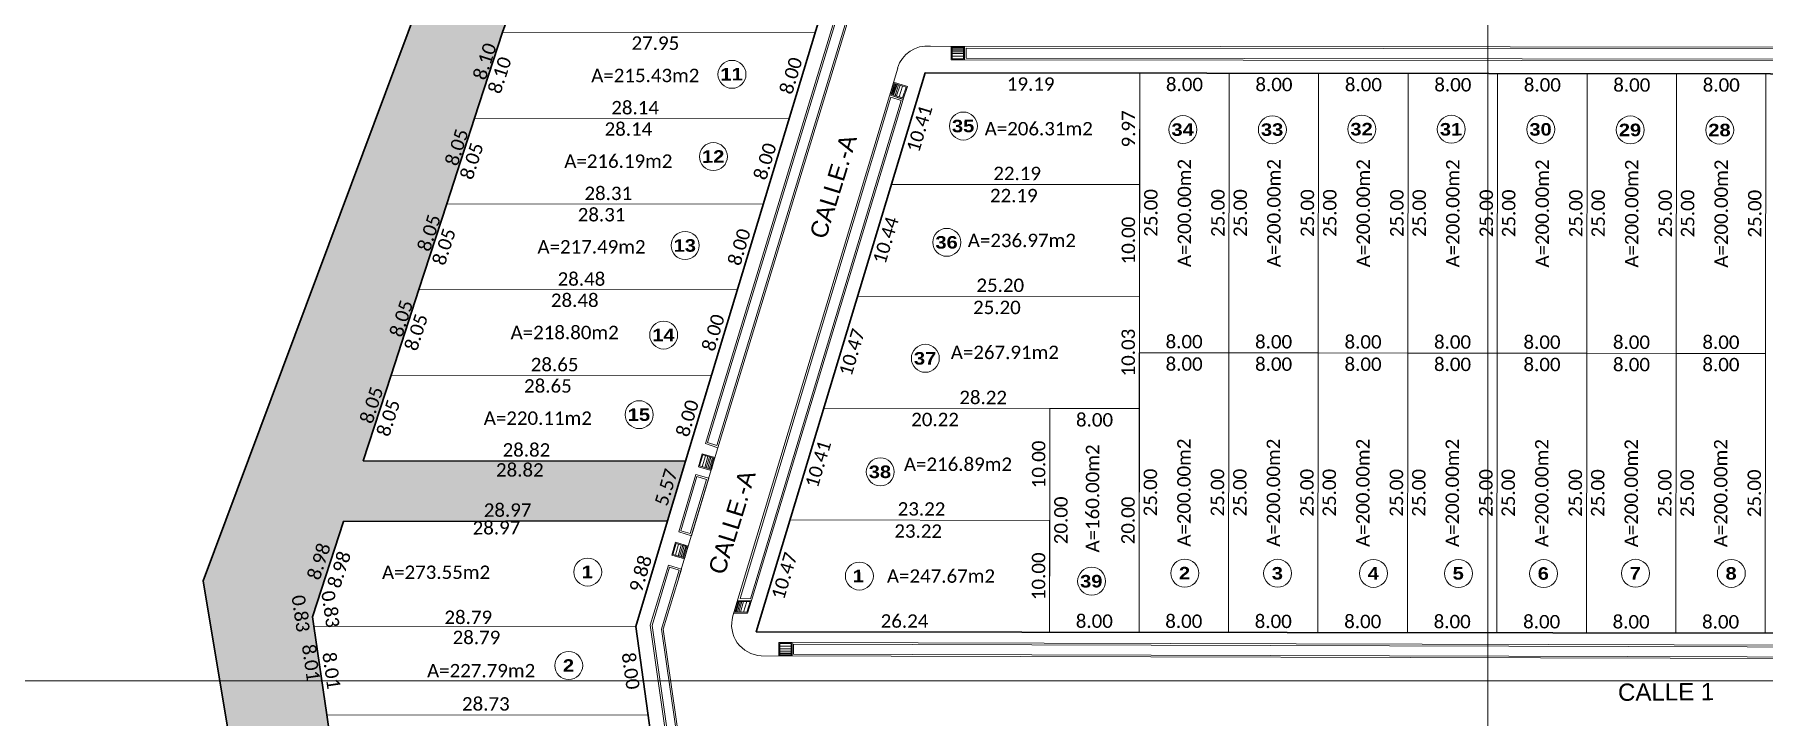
# Model space of a CAD drawing. Header units: inches. Extents: x 0 to 280406, y 0 to 9336832.
# Drawn here: x 279470.1 to 279624.6, y 9335996.8 to 9336057.8 of the extents above; entities that cross this region are included whole.
import ezdxf
from ezdxf.enums import TextEntityAlignment as Align

# ---------------------------------------------------------------- set-up
doc = ezdxf.new("R2010")
doc.units = ezdxf.units.IN
doc.header["$MEASUREMENT"] = 0
doc.linetypes.add('ACAD_ISO04W100', pattern=[30, 24, -3, 0, -3])
for name, color, linetype in [('CENTRO', 6, 'Continuous'), ('COORD', 7, 'Continuous'), ('Cotas', 7, 'Continuous'), ('GRILLA', 7, 'Continuous')]:
    doc.layers.add(name, color=color, linetype=linetype)
for name, color, linetype, lineweight in [('circulos', 7, 'Continuous', 15), ('corte vias', 21, 'ACAD_ISO04W100', 0), ('LOTES', 1, 'Continuous', 30), ('manzanas', 5, 'Continuous', 30), ('MANZANAS-ORIGINALES', 147, 'Continuous', 9), ('MATRIZ', 5, 'Continuous', 30), ('nombre de calles', 30, 'Continuous', 30), ('numero lote', 7, 'Continuous', 20)]:
    doc.layers.add(name, color=color, linetype=linetype, lineweight=lineweight)
doc.styles.add('Legend', font='calibri.ttf')
doc.styles.add('SAMUEL', font='')
doc.styles.get("Standard").update_dxf_attribs({"font": 'arial.ttf'})
doc.styles.get('SAMUEL').set_extended_font_data('Arial Black')
doc.dimstyles.get("Standard").update_dxf_attribs({"dimtxt": 0.18, "dimasz": 0.18, "dimexe": 0.18, "dimexo": 0.0625, "dimgap": 0.09, "dimtad": 0, "dimtih": 1, "dimtoh": 1, "dimdec": 4, "dimzin": 0, "dimdsep": 46, "dimtxsty": 'Standard', "dimcen": 0.09, "dimadec": 0, "dimazin": 0, "dimtfac": 1, "dimtdec": 4, "dimtofl": 0, "dimtmove": 0, "dimatfit": 3, "dimfxl": 1, "dimtolj": 1, "dimtzin": 0, "dimarcsym": 0})

# ---------------------------------------------------------------- blocks, each defined once
blk = doc.blocks.new('acer')
at = {"layer": 'corte vias', "lineweight": 20}
for p, q in [((293724.08, 9335948.37), (293724.08, 9335949.57)), ((293725.28, 9335949.57), (293725.28, 9335948.37)), ((293725.28, 9335948.37), (293724.08, 9335948.37)), ((293720.18, 9335945.97), (293718.94, 9335946.37)), ((293718.59, 9335945.22), (293719.81, 9335944.82)), ((293719.81, 9335944.83), (293720.18, 9335945.97))]:
    blk.add_line(p, q, dxfattribs=at)
for points in [[(293705.07, 9335900.02), (293706.3, 9335900), (293705.95, 9335898.85), (293704.71, 9335898.87)], [(293705.02, 9335899.92), (293706.17, 9335899.9), (293705.88, 9335898.95), (293704.74, 9335898.97)], [(293709.94, 9335895.06), (293709.94, 9335896.26), (293708.74, 9335896.26), (293708.74, 9335895.06)]]:
    blk.add_lwpolyline(points, dxfattribs=at)
at = {"layer": 'MANZANAS-ORIGINALES'}
for p, q in [((293871.22, 9335949.58), (293722.23, 9335949.57)), ((293724.17, 9335948.46), (293724.17, 9335949.57)), ((293724.17, 9335949.56), (293725.18, 9335949.56)), ((293724.17, 9335949.46), (293725.18, 9335949.46)), ((293724.17, 9335949.36), (293725.18, 9335949.36)), ((293724.17, 9335949.22), (293725.18, 9335949.22)), ((293725.18, 9335949.57), (293725.18, 9335948.46)), ((293870, 9335949.43), (293725.43, 9335949.42)), ((293725.43, 9335949.42), (293725.43, 9335948.51)), ((293724.17, 9335949.08), (293725.18, 9335949.08)), ((293724.17, 9335948.94), (293725.18, 9335948.94)), ((293724.17, 9335948.7), (293725.18, 9335948.7)), ((293725.18, 9335948.46), (293724.17, 9335948.46)), ((293870.11, 9335948.38), (293725.28, 9335948.37)), ((293870, 9335948.52), (293725.43, 9335948.51)), ((293719.31, 9335947.62), (293704.63, 9335898.62)), ((293718.64, 9335945.31), (293718.95, 9335946.26)), ((293718.72, 9335945.29), (293719.03, 9335946.24)), ((293718.79, 9335945.26), (293719.11, 9335946.21)), ((293718.87, 9335945.24), (293719.18, 9335946.19)), ((293720.06, 9335945.9), (293718.91, 9335946.28)), ((293718.95, 9335945.21), (293719.26, 9335946.16)), ((293719.08, 9335945.17), (293719.39, 9335946.12)), ((293718.69, 9335945.01), (293705.27, 9335900.17)), ((293719.62, 9335944.71), (293706.2, 9335900.15)), ((293719.81, 9335944.82), (293706.3, 9335900)), ((293719.81, 9335944.83), (293718.59, 9335945.22)), ((293718.62, 9335945.32), (293719.74, 9335944.95)), ((293719.62, 9335944.71), (293718.69, 9335945.01)), ((293719.21, 9335945.13), (293719.52, 9335946.08)), ((293719.44, 9335945.05), (293719.75, 9335946)), ((293719.74, 9335944.95), (293720.06, 9335945.9)), ((293705.1, 9335899.92), (293704.82, 9335898.97)), ((293705.2, 9335899.92), (293704.91, 9335898.97)), ((293705.32, 9335899.92), (293705.03, 9335898.97)), ((293706.3, 9335900), (293705.05, 9335900.02)), ((293705.44, 9335899.91), (293705.15, 9335898.96)), ((293706.2, 9335900.15), (293705.27, 9335900.17)), ((293705.59, 9335899.91), (293705.31, 9335898.96)), ((293705.88, 9335899.9), (293705.59, 9335898.95)), ((293709.84, 9335895.92), (293708.84, 9335895.92)), ((293709.84, 9335895.67), (293708.84, 9335895.67)), ((293709.84, 9335895.48), (293708.84, 9335895.48)), ((293709.84, 9335895.3), (293708.84, 9335895.3)), ((293709.84, 9335895.19), (293708.84, 9335895.19)), ((293709.94, 9335896.26), (293709.94, 9335895.06)), ((293870.11, 9335896.01), (293709.94, 9335896.26)), ((293871.22, 9335894.8), (293707.17, 9335895.06)), ((293709.84, 9335895.09), (293708.84, 9335895.09))]:
    blk.add_line(p, q, dxfattribs=at)
for points in [[(293709.84, 9335895.06), (293709.84, 9335896.16), (293708.84, 9335896.16), (293708.84, 9335895.06)], [(293710.06, 9335895.2), (293710.06, 9335896.1), (293869.95, 9335895.85), (293869.95, 9335894.95), (293710.06, 9335895.2)]]:
    blk.add_lwpolyline(points, dxfattribs=at)
for centre, radius, start, end in [((293721.93, 9335946.85), 2.74, 83.708, 163.5546), ((293707.28, 9335897.82), 2.76, 163.1862, 267.6746)]:
    blk.add_arc(centre, radius, start, end, dxfattribs=at)
blk = doc.blocks.new('sdfg')
at = {"layer": 'corte vias', "lineweight": 20}
for p, q in [((300067.64, 9335428.87), (300067.97, 9335430.03)), ((300067.97, 9335430.03), (300069.12, 9335429.69)), ((300068.79, 9335428.54), (300067.64, 9335428.87)), ((300065.26, 9335420.95), (300065.59, 9335422.11)), ((300065.59, 9335422.11), (300066.75, 9335421.77)), ((300066.41, 9335420.62), (300065.26, 9335420.95))]:
    blk.add_line(p, q, dxfattribs=at)
at = {"layer": 'MANZANAS-ORIGINALES'}
for p, q in [((300065.91, 9335418.98), (300069.38, 9335430.57)), ((300067.75, 9335428.94), (300068.03, 9335429.92)), ((300068.26, 9335429.85), (300067.98, 9335428.87)), ((300068.03, 9335429.92), (300069.1, 9335429.61)), ((300068.49, 9335429.78), (300068.21, 9335428.8)), ((300067.75, 9335428.94), (300068.81, 9335428.63)), ((300068.63, 9335429.74), (300068.34, 9335428.76)), ((300068.76, 9335429.71), (300068.48, 9335428.73)), ((300068.89, 9335429.67), (300068.61, 9335428.69)), ((300068.99, 9335429.64), (300068.71, 9335428.66)), ((300069.09, 9335429.61), (300068.8, 9335428.63)), ((300065.37, 9335421.02), (300065.65, 9335422)), ((300065.37, 9335421.02), (300066.44, 9335420.71)), ((300065.88, 9335421.93), (300065.6, 9335420.95)), ((300065.65, 9335422), (300066.72, 9335421.69)), ((300066.11, 9335421.86), (300065.83, 9335420.88)), ((300066.25, 9335421.82), (300065.96, 9335420.84)), ((300066.38, 9335421.78), (300066.1, 9335420.8)), ((300066.52, 9335421.75), (300066.23, 9335420.77)), ((300066.61, 9335421.72), (300066.33, 9335420.74)), ((300066.71, 9335421.69), (300066.43, 9335420.71))]:
    blk.add_line(p, q, dxfattribs=at)
for points in [[(300102.88, 9335541.04), (300101.72, 9335541.38), (300068.27, 9335430.94), (300069.39, 9335430.57), (300102.88, 9335541.04)], [(300064.98, 9335420.06), (300064.98, 9335420.06), (300063.35, 9335414.69), (300074.83, 9335335.13)], [(300065.08, 9335419.87), (300063.51, 9335414.68), (300074.98, 9335335.15)], [(300065.08, 9335419.87), (300065.94, 9335419.61), (300064.35, 9335414.35), (300075.86, 9335335.32)], [(300064.98, 9335420.06), (300066.13, 9335419.71), (300064.5, 9335414.34), (300076.01, 9335335.34)]]:
    blk.add_lwpolyline(points, dxfattribs=at)
blk.add_lwpolyline([(300102.7, 9335540.94), (300101.84, 9335541.2), (300068.45, 9335431.04), (300069.29, 9335430.76)], close=True, dxfattribs=at)
at = {"layer": 'MANZANAS-ORIGINALES', "flags": 128}
blk.add_lwpolyline([(300068.57, 9335427.84), (300067.41, 9335428.17), (300065.9, 9335423.04), (300067.02, 9335422.7), (300068.57, 9335427.84)], dxfattribs=at)
blk.add_lwpolyline([(300068.38, 9335427.74), (300067.51, 9335427.98), (300066.09, 9335423.14), (300066.92, 9335422.89)], close=True, dxfattribs=at)
blk = doc.blocks.new('*D14')
at = {"layer": 'COORD', "color": 0, "lineweight": -2, "transparency": 16777216}
blk.add_line((279600, 9336616.04), (279600, 9336600.44), dxfattribs=at)
at = {"layer": 'Defpoints', "color": 0, "transparency": 16777216}
for p in [(279600, 9336616.1), (279600, 9336615.1), (0, 0)]:
    blk.add_point(p, dxfattribs=at)
at = {"layer": 'COORD', "color": 0, "lineweight": 0, "transparency": 16777216, "insert": (279597.47, 9336607.27), "char_height": 3, "attachment_point": 5, "rotation": 90}
blk.add_mtext('\\A1;279600', dxfattribs=at)
blk = doc.blocks.new('*D16')
at = {"layer": 'COORD', "color": 0, "lineweight": -2, "transparency": 16777216}
blk.add_line((279750, 9336616.04), (279750, 9336600.44), dxfattribs=at)
at = {"layer": 'Defpoints', "color": 0, "transparency": 16777216}
for p in [(279750, 9336616.1), (279750, 9336615.1), (0, 0)]:
    blk.add_point(p, dxfattribs=at)
at = {"layer": 'COORD', "color": 0, "lineweight": 0, "transparency": 16777216, "insert": (279747.47, 9336607.27), "char_height": 3, "attachment_point": 5, "rotation": 90}
blk.add_mtext('\\A1;279750', dxfattribs=at)
blk = doc.blocks.new('*D18')
at = {"layer": 'COORD', "color": 0, "lineweight": -2, "transparency": 16777216}
blk.add_line((279900, 9336616.04), (279900, 9336600.44), dxfattribs=at)
at = {"layer": 'Defpoints', "color": 0, "transparency": 16777216}
for p in [(279900, 9336616.1), (279900, 9336615.1), (0, 0)]:
    blk.add_point(p, dxfattribs=at)
at = {"layer": 'COORD', "color": 0, "lineweight": 0, "transparency": 16777216, "insert": (279897.47, 9336607.27), "char_height": 3, "attachment_point": 5, "rotation": 90}
blk.add_mtext('\\A1;279900', dxfattribs=at)
blk = doc.blocks.new('*D20')
at = {"layer": 'COORD', "color": 0, "lineweight": -2, "transparency": 16777216}
blk.add_line((279995.36, 9336000), (279977.48, 9336000), dxfattribs=at)
at = {"layer": 'Defpoints', "color": 0, "transparency": 16777216}
for p in [(279994.42, 9336000), (279995.42, 9336000), (0, 0)]:
    blk.add_point(p, dxfattribs=at)
at = {"layer": 'COORD', "color": 0, "lineweight": 0, "transparency": 16777216, "insert": (279985.45, 9336002.53), "char_height": 3, "attachment_point": 5}
blk.add_mtext('\\A1;9336000', dxfattribs=at)
blk = doc.blocks.new('*D22')
at = {"layer": 'COORD', "color": 0, "lineweight": -2, "transparency": 16777216}
blk.add_line((279995.36, 9336150), (279977.48, 9336150), dxfattribs=at)
at = {"layer": 'Defpoints', "color": 0, "transparency": 16777216}
for p in [(279994.42, 9336150), (279995.42, 9336150), (0, 0)]:
    blk.add_point(p, dxfattribs=at)
at = {"layer": 'COORD', "color": 0, "lineweight": 0, "transparency": 16777216, "insert": (279985.45, 9336152.53), "char_height": 3, "attachment_point": 5}
blk.add_mtext('\\A1;9336150', dxfattribs=at)
blk = doc.blocks.new('*D24')
at = {"layer": 'COORD', "color": 0, "lineweight": -2, "transparency": 16777216}
blk.add_line((279995.36, 9336300), (279977.48, 9336300), dxfattribs=at)
at = {"layer": 'Defpoints', "color": 0, "transparency": 16777216}
for p in [(279994.42, 9336300), (279995.42, 9336300), (0, 0)]:
    blk.add_point(p, dxfattribs=at)
at = {"layer": 'COORD', "color": 0, "lineweight": 0, "transparency": 16777216, "insert": (279985.45, 9336302.53), "char_height": 3, "attachment_point": 5}
blk.add_mtext('\\A1;9336300', dxfattribs=at)
blk = doc.blocks.new('*D26')
at = {"layer": 'COORD', "color": 0, "lineweight": -2, "transparency": 16777216}
blk.add_line((279995.36, 9336450), (279977.48, 9336450), dxfattribs=at)
at = {"layer": 'Defpoints', "color": 0, "transparency": 16777216}
for p in [(279994.42, 9336450), (279995.42, 9336450), (0, 0)]:
    blk.add_point(p, dxfattribs=at)
at = {"layer": 'COORD', "color": 0, "lineweight": 0, "transparency": 16777216, "insert": (279985.45, 9336452.53), "char_height": 3, "attachment_point": 5}
blk.add_mtext('\\A1;9336450', dxfattribs=at)
blk = doc.blocks.new('*D28')
at = {"layer": 'COORD', "color": 0, "lineweight": -2, "transparency": 16777216}
blk.add_line((279995.36, 9336600), (279977.48, 9336600), dxfattribs=at)
at = {"layer": 'Defpoints', "color": 0, "transparency": 16777216}
for p in [(279994.42, 9336600), (279995.42, 9336600), (0, 0)]:
    blk.add_point(p, dxfattribs=at)
at = {"layer": 'COORD', "color": 0, "lineweight": 0, "transparency": 16777216, "insert": (279985.45, 9336602.53), "char_height": 3, "attachment_point": 5}
blk.add_mtext('\\A1;9336600', dxfattribs=at)

msp = doc.modelspace()

# ---------------------------------------------------------------- hatches: boundary and pattern name
at = {"layer": 'manzanas'}
h = msp.add_hatch(color=3, dxfattribs=at)
h.dxf.hatch_style = 1
h.paths.add_polyline_path([(279505.68, 9335885.64), (279585.89, 9335917.4), (279585.89, 9335917.96), (279548.35, 9335905.68), (279513.18, 9335893.95), (279512.36, 9335894.22), (279511.93, 9335894.64), (279511.64, 9335896.26), (279507.7, 9335918.09), (279506.6, 9335925.66), (279505.44, 9335933.58), (279504.28, 9335941.51), (279503.13, 9335949.44), (279501.97, 9335957.36), (279500.81, 9335965.28), (279499.66, 9335973.21), (279498.5, 9335981.13), (279497.34, 9335989.05), (279496.19, 9335996.97), (279495.03, 9336004.89), (279494.91, 9336005.72), (279497.68, 9336014.26), (279526.66, 9336014.33), (279528.27, 9336019.66), (279499.45, 9336019.69), (279501.94, 9336027.35), (279504.42, 9336035.01), (279506.91, 9336042.66), (279509.4, 9336050.32), (279511.9, 9336058.02), (279514.72, 9336065.64), (279517.55, 9336073.29), (279520.38, 9336080.95), (279523.21, 9336088.61), (279526.04, 9336096.26), (279528.87, 9336103.92), (279531.7, 9336111.58), (279534.53, 9336119.23), (279537.36, 9336126.89), (279540.19, 9336134.55), (279543.65, 9336143.93), (279545.62, 9336153.49), (279547.26, 9336161.31), (279548.84, 9336168.97), (279550.46, 9336176.63), (279552.06, 9336184.29), (279553.6, 9336191.67), (279555.59, 9336201.23), (279583.23, 9336201.47), (279584.77, 9336207.35), (279556.82, 9336207.11), (279557.51, 9336210.4), (279559.73, 9336226.98), (279562.14, 9336245.03), (279564.27, 9336260.92), (279566.28, 9336276.82), (279568.13, 9336292.71), (279570.91, 9336316.55), (279572.76, 9336332.44), (279574.72, 9336349.44), (279574.26, 9336349.45), (279560.94, 9336348.33), (279545.04, 9336347), (279546.95, 9336369.69), (279547.62, 9336377.63), (279548.35, 9336386.19), (279557.88, 9336405.48), (279564.79, 9336419.48), (279568.15, 9336426.48), (279577.5, 9336447.48), (279586.84, 9336468.48), (279593.07, 9336482.48), (279596.2, 9336489.48), (279599.74, 9336496.48), (279603.79, 9336504.48), (279611.9, 9336520.48), (279623.31, 9336520.48), (279612.05, 9336529.38), (279611.19, 9336528.07), (279587.54, 9336481.36), (279558.71, 9336416.55), (279539.78, 9336378.25), (279536.48, 9336339.06), (279565.69, 9336341.51), (279554.87, 9336261.67), (279537.78, 9336157.13), (279536.85, 9336148.55), (279533.04, 9336137.17), (279485.13, 9336008.96)])
h.paths.add_polyline_path([(279550.73, 9336212.51, -1), (279553.22, 9336212.51, -1)], flags=16)
h.paths.add_polyline_path([(279510.98, 9336017.95), (279515.91, 9336017.94), (279515.91, 9336019.79), (279510.99, 9336019.79)], flags=24)
h.paths.add_polyline_path([(279566.69, 9336201.53), (279571.61, 9336201.57), (279571.6, 9336203.42), (279566.67, 9336203.38)], flags=24)
h.paths.add_polyline_path([(279614.65, 9336520.65), (279619.57, 9336520.65), (279619.57, 9336522.46), (279614.65, 9336522.46)], flags=24)
h.paths.add_polyline_path([(279547.64, 9336184.05), (279550, 9336195.15), (279548.19, 9336195.53), (279545.84, 9336184.44)], flags=24)
h.paths.add_polyline_path([(279606.32, 9336509.43), (279608.55, 9336513.82), (279606.9, 9336514.65), (279604.68, 9336510.26)], flags=25)
h.paths.add_polyline_path([(279600.62, 9336498.27), (279602.42, 9336501.8), (279600.77, 9336502.64), (279598.98, 9336499.1)], flags=24)
h.paths.add_polyline_path([(279596.89, 9336490.94), (279598.68, 9336494.47), (279597.03, 9336495.31), (279595.24, 9336491.77)], flags=24)
h.paths.add_polyline_path([(279593.71, 9336484.01), (279595.33, 9336487.63), (279593.64, 9336488.38), (279592.03, 9336484.76)], flags=24)
h.paths.add_polyline_path([(279588.56, 9336472.43), (279590.56, 9336476.93), (279588.87, 9336477.68), (279586.87, 9336473.18)], flags=24)
h.paths.add_polyline_path([(279581.15, 9336455.77), (279583.16, 9336460.27), (279581.47, 9336461.02), (279579.47, 9336456.52)], flags=24)
h.paths.add_polyline_path([(279571.18, 9336433.96), (279573.18, 9336438.46), (279571.49, 9336439.21), (279569.49, 9336434.71)], flags=24)
h.paths.add_polyline_path([(279565.73, 9336421.56), (279567.44, 9336425.13), (279565.81, 9336425.91), (279564.1, 9336422.34)], flags=24)
h.paths.add_polyline_path([(279559.78, 9336409.69), (279561.96, 9336414.11), (279560.3, 9336414.92), (279558.12, 9336410.51)], flags=24)
h.paths.add_polyline_path([(279551.06, 9336392.59), (279553.24, 9336397), (279551.59, 9336397.82), (279549.4, 9336393.4)], flags=24)
h.paths.add_polyline_path([(279547.81, 9336380.42), (279548.15, 9336384.37), (279546.31, 9336384.53), (279545.98, 9336380.58)], flags=24)
h.paths.add_polyline_path([(279546.94, 9336370.64), (279547.27, 9336374.59), (279545.44, 9336374.74), (279545.1, 9336370.79)], flags=24)
h.paths.add_polyline_path([(279545.64, 9336355.28), (279546.05, 9336360.18), (279544.23, 9336360.34), (279543.81, 9336355.43)], flags=24)
h.paths.add_polyline_path([(279550.56, 9336345.54), (279555.47, 9336345.95), (279555.32, 9336347.79), (279550.41, 9336347.37)], flags=24)
h.paths.add_polyline_path([(279565.08, 9336346.77), (279569.99, 9336347.18), (279569.84, 9336349.02), (279564.93, 9336348.61)], flags=24)
h.paths.add_polyline_path([(279571.24, 9336347.58), (279575.21, 9336347.49), (279575.25, 9336349.34), (279571.29, 9336349.43)], flags=24)
h.paths.add_polyline_path([(279573.34, 9336337.07), (279573.9, 9336341.95), (279572.1, 9336342.16), (279571.53, 9336337.28)], flags=25)
h.paths.add_polyline_path([(279571.4, 9336320.8), (279571.97, 9336325.69), (279570.14, 9336325.91), (279569.57, 9336321.02)], flags=24)
h.paths.add_polyline_path([(279569.3, 9336301.86), (279569.87, 9336306.75), (279568.04, 9336306.97), (279567.47, 9336302.08)], flags=25)
h.paths.add_polyline_path([(279566.68, 9336280.17), (279567.25, 9336285.06), (279565.42, 9336285.27), (279564.85, 9336280.38)], flags=25)
h.paths.add_polyline_path([(279564.87, 9336265.36), (279565.49, 9336270.25), (279563.66, 9336270.48), (279563.04, 9336265.59)], flags=25)
h.paths.add_polyline_path([(279562.71, 9336249.26), (279563.36, 9336254.14), (279561.54, 9336254.39), (279560.88, 9336249.5)], flags=25)
h.paths.add_polyline_path([(279560.41, 9336232.45), (279561.06, 9336237.34), (279559.23, 9336237.58), (279558.58, 9336232.7)], flags=24)
h.paths.add_polyline_path([(279558.21, 9336215.32), (279558.87, 9336220.2), (279557.04, 9336220.44), (279556.39, 9336215.56)], flags=24)
h.paths.add_polyline_path([(279556.72, 9336207.06), (279557.53, 9336210.94), (279555.73, 9336211.32), (279554.92, 9336207.44)], flags=24)
h.paths.add_polyline_path([(279567.61, 9336205.6), (279572.54, 9336205.64), (279572.52, 9336207.49), (279567.6, 9336207.45)], flags=24)
h.paths.add_polyline_path([(279583.52, 9336201.77), (279584.52, 9336205.61), (279582.74, 9336206.07), (279581.73, 9336202.24)], flags=25)
h.paths.add_polyline_path([(279554.51, 9336193.51), (279555.32, 9336197.39), (279553.52, 9336197.77), (279552.71, 9336193.89)], flags=25)
h.paths.add_polyline_path([(279552.5, 9336185.3), (279553.31, 9336189.18), (279551.52, 9336189.55), (279550.71, 9336185.67)], flags=25)
h.paths.add_polyline_path([(279550.8, 9336178.59), (279551.61, 9336182.48), (279549.8, 9336182.85), (279548.99, 9336178.97)], flags=24)
h.paths.add_polyline_path([(279549.66, 9336171.54), (279550.48, 9336175.42), (279548.68, 9336175.81), (279547.85, 9336171.93)], flags=25)
h.paths.add_polyline_path([(279547.78, 9336163.87), (279548.59, 9336167.75), (279546.78, 9336168.12), (279545.98, 9336164.24)], flags=25)
h.paths.add_polyline_path([(279546.15, 9336156.37), (279546.96, 9336160.25), (279545.15, 9336160.63), (279544.34, 9336156.75)], flags=24)
h.paths.add_polyline_path([(279544.42, 9336147.69), (279545.23, 9336151.57), (279543.42, 9336151.94), (279542.62, 9336148.06)], flags=25)
h.paths.add_polyline_path([(279541.26, 9336137.49), (279542.96, 9336142.11), (279541.23, 9336142.75), (279539.53, 9336138.12)], flags=24)
h.paths.add_polyline_path([(279538.47, 9336129.8), (279539.84, 9336133.52), (279538.11, 9336134.16), (279536.74, 9336130.44)], flags=25)
h.paths.add_polyline_path([(279535.67, 9336122.14), (279537.04, 9336125.86), (279535.31, 9336126.5), (279533.94, 9336122.78)], flags=25)
h.paths.add_polyline_path([(279532.86, 9336114.48), (279534.24, 9336118.2), (279532.51, 9336118.84), (279531.13, 9336115.12)], flags=25)
h.paths.add_polyline_path([(279530.05, 9336106.82), (279531.43, 9336110.54), (279529.7, 9336111.18), (279528.32, 9336107.46)], flags=25)
h.paths.add_polyline_path([(279527.24, 9336099.16), (279528.61, 9336102.88), (279526.88, 9336103.52), (279525.51, 9336099.8)], flags=25)
h.paths.add_polyline_path([(279524.42, 9336091.5), (279525.8, 9336095.22), (279524.07, 9336095.86), (279522.69, 9336092.14)], flags=25)
h.paths.add_polyline_path([(279521.6, 9336083.84), (279522.98, 9336087.56), (279521.25, 9336088.2), (279519.87, 9336084.48)], flags=25)
h.paths.add_polyline_path([(279518.78, 9336076.18), (279520.16, 9336079.9), (279518.43, 9336080.54), (279517.05, 9336076.82)], flags=25)
h.paths.add_polyline_path([(279515.96, 9336068.52), (279517.33, 9336072.24), (279515.6, 9336072.88), (279514.23, 9336069.16)], flags=25)
h.paths.add_polyline_path([(279513.14, 9336060.88), (279514.52, 9336064.6), (279512.79, 9336065.24), (279511.41, 9336061.52)], flags=25)
h.paths.add_polyline_path([(279510.57, 9336053.23), (279511.8, 9336057), (279510.04, 9336057.57), (279508.82, 9336053.8)], flags=25)
h.paths.add_polyline_path([(279508.08, 9336045.55), (279509.3, 9336049.33), (279507.55, 9336049.9), (279506.33, 9336046.12)], flags=25)
h.paths.add_polyline_path([(279505.6, 9336037.89), (279506.82, 9336041.67), (279505.07, 9336042.24), (279503.84, 9336038.46)], flags=25)
h.paths.add_polyline_path([(279503.11, 9336030.24), (279504.34, 9336034.01), (279502.58, 9336034.58), (279501.36, 9336030.81)], flags=25)
h.paths.add_polyline_path([(279500.45, 9336022.5), (279501.68, 9336026.27), (279499.92, 9336026.84), (279498.7, 9336023.07)], flags=25)
h.paths.add_polyline_path([(279526.84, 9336015.16), (279527.98, 9336018.95), (279526.25, 9336019.48), (279525.1, 9336015.69)], flags=24)
h.paths.add_polyline_path([(279509.9, 9336014.34), (279514.82, 9336014.36), (279514.82, 9336016.2), (279509.89, 9336016.19)], flags=24)
h.paths.add_polyline_path([(279495.75, 9336008.52), (279496.97, 9336012.3), (279495.22, 9336012.86), (279493.99, 9336009.09)], flags=24)
h.paths.add_polyline_path([(279492.66, 9336007.86), (279493.24, 9336003.93), (279495.06, 9336004.2), (279494.49, 9336008.12)], flags=24)
h.paths.add_polyline_path([(279493.58, 9336003.47), (279494.16, 9335999.55), (279495.98, 9335999.81), (279495.41, 9336003.74)], flags=24)
h.paths.add_polyline_path([(279494.72, 9335995.55), (279495.3, 9335991.63), (279497.12, 9335991.89), (279496.55, 9335995.82)], flags=24)
h.paths.add_polyline_path([(279495.86, 9335987.63), (279496.44, 9335983.71), (279498.26, 9335983.98), (279497.69, 9335987.9)], flags=24)
h.paths.add_polyline_path([(279497.01, 9335979.71), (279497.58, 9335975.79), (279499.41, 9335976.06), (279498.83, 9335979.98)], flags=24)
h.paths.add_polyline_path([(279498.15, 9335971.8), (279498.72, 9335967.87), (279500.55, 9335968.14), (279499.98, 9335972.06)], flags=24)
h.paths.add_polyline_path([(279499.3, 9335963.88), (279499.87, 9335959.95), (279501.69, 9335960.22), (279501.12, 9335964.14)], flags=24)
h.paths.add_polyline_path([(279500.44, 9335955.95), (279501.01, 9335952.03), (279502.84, 9335952.3), (279502.27, 9335956.22)], flags=24)
h.paths.add_polyline_path([(279501.59, 9335948.03), (279502.16, 9335944.1), (279503.99, 9335944.37), (279503.41, 9335948.3)], flags=24)
h.paths.add_polyline_path([(279502.74, 9335940.1), (279503.31, 9335936.18), (279505.13, 9335936.45), (279504.56, 9335940.37)], flags=24)
h.paths.add_polyline_path([(279503.88, 9335932.18), (279504.46, 9335928.26), (279506.28, 9335928.52), (279505.71, 9335932.45)], flags=24)
h.paths.add_polyline_path([(279506.84, 9335913.96), (279507.67, 9335909.11), (279509.49, 9335909.42), (279508.66, 9335914.28)], flags=24)
h.paths.add_polyline_path([(279509.16, 9335898.44), (279509.84, 9335894.53), (279511.66, 9335894.85), (279510.98, 9335898.75)], flags=24)
h.paths.add_polyline_path([(279509.33, 9335893.89), (279512.17, 9335891.12), (279513.45, 9335892.44), (279510.61, 9335895.21)], flags=24)
h.paths.add_polyline_path([(279512.82, 9335892.19), (279516.59, 9335890.95), (279517.16, 9335892.7), (279513.4, 9335893.94)], flags=24)
h.paths.add_polyline_path([(279562.04, 9335908.34), (279566.72, 9335909.87), (279566.15, 9335911.63), (279561.47, 9335910.1)], flags=24)
h.paths.add_polyline_path([(279543.83, 9335900.76), (279548.41, 9335902.57), (279547.73, 9335904.28), (279543.15, 9335902.47)], flags=24)
h.paths.add_polyline_path([(279495, 9335950.9), (279495.96, 9335945.09), (279497.78, 9335945.4), (279496.82, 9335951.2)], flags=24)
h.paths.add_polyline_path([(279510.21, 9336070.64), (279512.27, 9336076.15), (279510.54, 9336076.8), (279508.48, 9336071.29)], flags=24)
h.paths.add_polyline_path([(279536.17, 9336140.95), (279537.73, 9336145.62), (279535.98, 9336146.21), (279534.42, 9336141.54)], flags=24)
h.paths.add_polyline_path([(279538.91, 9336151.62), (279539.33, 9336155.56), (279537.5, 9336155.76), (279537.07, 9336151.82)], flags=24)
h.paths.add_polyline_path([(279547.38, 9336205.26), (279548.33, 9336211.06), (279546.51, 9336211.36), (279545.56, 9336205.55)], flags=24)
h.paths.add_polyline_path([(279561.68, 9336297.85), (279562.34, 9336302.73), (279560.51, 9336302.98), (279559.85, 9336298.1)], flags=24)
h.paths.add_polyline_path([(279539.6, 9336355.12), (279540.01, 9336360.03), (279538.18, 9336360.18), (279537.76, 9336355.28)], flags=24)
h.paths.add_polyline_path([(279549.35, 9336393.79), (279551.53, 9336398.2), (279549.88, 9336399.01), (279547.71, 9336394.6)], flags=24)
h.paths.add_polyline_path([(279573.56, 9336445.34), (279575.56, 9336449.84), (279573.88, 9336450.59), (279571.88, 9336446.09)], flags=24)
h.paths.add_polyline_path([(279599.3, 9336500.99), (279601.52, 9336505.38), (279599.87, 9336506.22), (279597.65, 9336501.82)], flags=24)
h.paths.add_polyline_path([(279611.58, 9336525.11), (279613.75, 9336528.43), (279612.22, 9336529.43), (279610.05, 9336526.12)], flags=9)
h.paths.add_polyline_path([(279614.97, 9336524.75), (279618.83, 9336521.7), (279619.97, 9336523.15), (279616.11, 9336526.2)], flags=24)
h.paths.add_polyline_path([(279551.14, 9336211.66), (279552.76, 9336211.67), (279552.75, 9336213.38), (279551.14, 9336213.37)], flags=8)
h.paths.add_polyline_path([(279553.4, 9336236.04), (279549.24, 9336215.45), (279555.22, 9336214.25), (279559.37, 9336234.83)], flags=24)

# ---------------------------------------------------------------- linework, layer by layer
at = {"layer": 'CENTRO', "color": 0, "lineweight": 5}
msp.add_lwpolyline([(279512.55, 9335834.31), (279505.68, 9335885.64), (279485.13, 9336008.96), (279533.04, 9336137.17), (279536.85, 9336148.55), (279537.78, 9336157.13), (279554.87, 9336261.67), (279565.69, 9336341.51), (279536.48, 9336339.06), (279443.61, 9336313.19), (279443.61, 9336313.2), (279393.44, 9336299.7), (279348.07, 9336285.67), (279344.3, 9336207.93), (279385.4, 9336111.94), (279371.94, 9336034.53), (279417.7, 9335965.44), (279472.11, 9335887.22), (279488.66, 9335862.57), (279495.92, 9335850.53), (279500.43, 9335844.17), (279504.85, 9335838), (279507.79, 9335834.31)], dxfattribs=at)
at = {"layer": 'circulos', "color": 250}
for centre in [(279532.42, 9336054.24), (279553.11, 9336049.62), (279572.74, 9336049.3), (279580.74, 9336049.29), (279588.74, 9336049.34), (279596.74, 9336049.33), (279604.74, 9336049.32), (279612.74, 9336049.27), (279620.74, 9336049.26), (279530.76, 9336046.89), (279551.63, 9336039.22), (279528.23, 9336038.94), (279526.31, 9336030.93), (279549.71, 9336028.85), (279524.12, 9336023.81), (279545.68, 9336018.7), (279519.52, 9336009.74), (279543.81, 9336009.38), (279564.58, 9336008.92), (279572.91, 9336009.64), (279581.21, 9336009.63), (279589.78, 9336009.62), (279597.38, 9336009.61), (279604.99, 9336009.6), (279613.21, 9336009.63), (279621.78, 9336009.62), (279517.82, 9336001.38)]:
    msp.add_circle(centre, 1.25, dxfattribs=at)
at = {"layer": 'GRILLA', "lineweight": 0}
for p, q in [((279600, 9335879.51), (279600, 9336628.63)), ((279422.77, 9336000), (279995.42, 9336000))]:
    msp.add_line(p, q, dxfattribs=at)
at = {"layer": 'LOTES', "lineweight": 13, "flags": 128}
for points in [[(279533.04, 9336137.17), (279485.13, 9336008.96), (279505.68, 9335885.64)], [(279497.34, 9335989.05), (279496.19, 9335996.97), (279495.03, 9336004.89), (279494.91, 9336005.72), (279497.68, 9336014.26), (279526.66, 9336014.33), (279528.27, 9336019.66), (279499.45, 9336019.69), (279501.94, 9336027.35), (279504.42, 9336035.01), (279506.91, 9336042.66), (279509.4, 9336050.32), (279511.9, 9336058.02)], [(279497.68, 9336014.26), (279494.91, 9336005.72), (279495.03, 9336004.89), (279523.82, 9336004.86), (279526.66, 9336014.33), (279497.68, 9336014.26)]]:
    msp.add_lwpolyline(points, dxfattribs=at)
for points in [[(279509.4, 9336050.32), (279511.9, 9336058.02), (279539.85, 9336057.95), (279537.53, 9336050.29)], [(279549.69, 9336054.37), (279568.88, 9336054.35), (279568.87, 9336044.38), (279546.68, 9336044.4)], [(279568.88, 9336054.35), (279576.88, 9336054.34), (279576.85, 9336029.34), (279568.85, 9336029.35)], [(279576.88, 9336054.34), (279584.88, 9336054.33), (279584.85, 9336029.33), (279576.85, 9336029.34)], [(279584.88, 9336054.33), (279592.88, 9336054.32), (279592.85, 9336029.32), (279584.85, 9336029.33)], [(279592.88, 9336054.32), (279600.88, 9336054.31), (279600.85, 9336029.31), (279592.85, 9336029.32)], [(279600.88, 9336054.31), (279608.88, 9336054.3), (279608.85, 9336029.3), (279600.85, 9336029.31)], [(279608.88, 9336054.3), (279616.88, 9336054.29), (279616.85, 9336029.29), (279608.85, 9336029.3)], [(279616.88, 9336054.29), (279624.88, 9336054.28), (279624.85, 9336029.28), (279616.85, 9336029.29)], [(279506.91, 9336042.66), (279509.4, 9336050.32), (279537.53, 9336050.29), (279535.22, 9336042.63)], [(279546.68, 9336044.4), (279568.87, 9336044.38), (279568.86, 9336034.38), (279543.65, 9336034.41)], [(279504.42, 9336035.01), (279506.91, 9336042.66), (279535.22, 9336042.63), (279532.9, 9336034.97)], [(279501.94, 9336027.35), (279504.42, 9336035.01), (279532.9, 9336034.97), (279530.59, 9336027.32)], [(279543.65, 9336034.41), (279568.86, 9336034.38), (279568.84, 9336024.35), (279540.62, 9336024.38)], [(279568.85, 9336029.35), (279576.85, 9336029.34), (279576.82, 9336004.34), (279568.82, 9336004.35)], [(279576.85, 9336029.34), (279584.85, 9336029.33), (279584.82, 9336004.33), (279576.82, 9336004.34)], [(279584.85, 9336029.33), (279592.85, 9336029.32), (279592.82, 9336004.32), (279584.82, 9336004.33)], [(279592.85, 9336029.32), (279600.85, 9336029.31), (279600.82, 9336004.31), (279592.82, 9336004.32)], [(279600.85, 9336029.31), (279608.85, 9336029.3), (279608.82, 9336004.3), (279600.82, 9336004.31)], [(279608.85, 9336029.3), (279616.85, 9336029.29), (279616.82, 9336004.29), (279608.82, 9336004.3)], [(279616.85, 9336029.29), (279624.85, 9336029.28), (279624.82, 9336004.28), (279616.82, 9336004.29)], [(279501.94, 9336027.35), (279530.59, 9336027.32), (279528.27, 9336019.66), (279499.45, 9336019.69)], [(279540.62, 9336024.38), (279560.84, 9336024.36), (279560.83, 9336014.36), (279537.61, 9336014.42)], [(279560.84, 9336024.36), (279568.84, 9336024.35), (279568.82, 9336004.35), (279560.82, 9336004.36)], [(279537.61, 9336014.42), (279560.83, 9336014.36), (279560.82, 9336004.36), (279534.58, 9336004.39)], [(279495.03, 9336004.89), (279523.82, 9336004.86), (279524.92, 9335996.94), (279496.19, 9335996.97)], [(279496.19, 9335996.97), (279524.92, 9335996.94), (279526.01, 9335989.02), (279497.34, 9335989.05)]]:
    msp.add_lwpolyline(points, close=True, dxfattribs=at)
at = {"layer": 'manzanas'}
for points in [[(279533.04, 9336137.17), (279485.13, 9336008.96), (279505.68, 9335885.64)], [(279497.34, 9335989.05), (279496.19, 9335996.97), (279495.03, 9336004.89), (279494.91, 9336005.72), (279497.68, 9336014.26), (279526.66, 9336014.33), (279528.27, 9336019.66), (279499.45, 9336019.69), (279501.94, 9336027.35), (279504.42, 9336035.01), (279506.91, 9336042.66), (279509.4, 9336050.32), (279511.9, 9336058.02)], [(279534.78, 9335925.66), (279523.82, 9336004.86), (279526.66, 9336014.33), (279497.68, 9336014.26), (279494.91, 9336005.72), (279495.03, 9336004.89), (279496.19, 9335996.97), (279497.34, 9335989.05)]]:
    msp.add_lwpolyline(points, dxfattribs=at)
for points in [[(279499.45, 9336019.69), (279501.94, 9336027.35), (279504.42, 9336035.01), (279506.91, 9336042.66), (279509.4, 9336050.32), (279511.9, 9336058.02), (279514.72, 9336065.64), (279517.55, 9336073.29), (279520.38, 9336080.95), (279523.21, 9336088.61), (279526.04, 9336096.26), (279528.87, 9336103.92), (279531.7, 9336111.58), (279534.53, 9336119.23), (279537.36, 9336126.89), (279540.19, 9336134.55), (279563, 9336134.52), (279560.69, 9336126.86), (279556.06, 9336111.55), (279553.74, 9336103.89), (279551.42, 9336096.23), (279549.12, 9336088.61), (279528.27, 9336019.66)], [(279534.58, 9336004.39), (279549.69, 9336054.37), (279700.88, 9336054.19), (279700.82, 9336004.19)]]:
    msp.add_lwpolyline(points, close=True, dxfattribs=at)
at = {"layer": 'MATRIZ'}
msp.add_lwpolyline([(279554.87, 9336261.67), (279537.78, 9336157.13), (279536.85, 9336148.55), (279533.04, 9336137.17), (279485.13, 9336008.96), (279505.68, 9335885.64), (279928.08, 9336052.89), (279930.66, 9336053.91), (279929.98, 9336063.81), (279929.02, 9336077.36), (279925.44, 9336090.25), (279922.76, 9336099.9), (279918.82, 9336114.11), (279916.07, 9336123.68), (279909.35, 9336145.72), (279904.45, 9336161.83), (279902.48, 9336174.63), (279902.28, 9336182.03), (279895.9, 9336192.52), (279888.52, 9336202.46), (279883.3, 9336212.63), (279880.24, 9336221.92), (279877.23, 9336231.11), (279875.21, 9336237.79)], dxfattribs=at)

# ---------------------------------------------------------------- block references
at = {"rotation": 359.9307389415724}
for name, p in [('sdfg', (-31822.98, 959.84)), ('acer', (-25457.46, 469.06))]:
    msp.add_blockref(name, p, dxfattribs=at)

# ---------------------------------------------------------------- texts
at = {"layer": 'Cotas', "style": 'Legend'}
for s, rotation, p in [('27.95', 359.8469, (279525.57, 9336057.03)), ('8.10', 71.9706, (279510.31, 9336055.4)), ('8.10', 71.9706, (279511.65, 9336054.17)), ('8.00', 73.1758, (279537.69, 9336054.12)), ('19.19', 359.9307, (279559.13, 9336053.37)), ('8.00', 359.9307, (279572.88, 9336053.34)), ('8.00', 359.9307, (279580.88, 9336053.33)), ('8.00', 359.9307, (279588.88, 9336053.32)), ('8.00', 359.9307, (279596.88, 9336053.31)), ('8.00', 359.9307, (279604.88, 9336053.3)), ('8.00', 359.9307, (279612.88, 9336053.29)), ('8.00', 359.9307, (279620.88, 9336053.29)), ('28.14', 359.9307, (279523.76, 9336051.26)), ('10.41', 73.1852, (279549.18, 9336049.39)), ('28.14', 359.9307, (279523.16, 9336049.35)), ('9.97', 89.9306, (279567.87, 9336049.36)), ('8.05', 72.0112, (279507.81, 9336047.72)), ('8.05', 72.0112, (279509.15, 9336046.49)), ('8.00', 73.1758, (279535.37, 9336046.46)), ('A=200.00m2', 90, (279572.87, 9336041.84)), ('22.19', 359.9306, (279557.92, 9336045.38)), ('A=200.00m2', 90, (279580.87, 9336041.83)), ('A=200.00m2', 90, (279588.87, 9336041.82)), ('A=200.00m2', 90, (279596.87, 9336041.81)), ('A=200.00m2', 90, (279604.87, 9336041.8)), ('A=200.00m2', 90, (279612.87, 9336041.79)), ('A=200.00m2', 90, (279620.87, 9336041.79)), ('28.31', 359.9307, (279521.36, 9336043.6)), ('22.19', 359.9306, (279557.62, 9336043.4)), ('25.00', 89.9307, (279569.87, 9336041.85)), ('25.00', 89.9307, (279575.87, 9336041.84)), ('25.00', 89.9307, (279577.87, 9336041.84)), ('25.00', 89.9307, (279583.87, 9336041.83)), ('25.00', 89.9307, (279585.87, 9336041.83)), ('25.00', 89.9307, (279591.87, 9336041.82)), ('25.00', 89.9307, (279593.87, 9336041.82)), ('25.00', 89.9307, (279599.87, 9336041.81)), ('25.00', 89.9307, (279601.87, 9336041.81)), ('25.00', 89.9307, (279607.87, 9336041.8)), ('25.00', 89.9307, (279609.87, 9336041.8)), ('25.00', 89.9307, (279615.87, 9336041.79)), ('25.00', 89.9307, (279617.87, 9336041.79)), ('25.00', 89.9307, (279623.87, 9336041.78)), ('28.31', 359.9307, (279520.76, 9336041.69)), ('8.05', 72.0112, (279505.33, 9336040.07)), ('8.05', 72.0112, (279506.67, 9336038.83)), ('10.44', 73.1852, (279546.17, 9336039.41)), ('10.00', 89.9307, (279567.86, 9336039.38)), ('8.00', 73.1758, (279533.06, 9336038.8)), ('28.48', 359.9307, (279518.96, 9336035.94)), ('25.20', 359.9306, (279556.41, 9336035.38)), ('28.48', 359.9307, (279518.36, 9336034.04)), ('8.05', 72.0112, (279502.85, 9336032.41)), ('8.05', 72.0112, (279504.18, 9336031.18)), ('8.00', 73.1758, (279530.74, 9336031.15)), ('25.20', 359.9307, (279556.11, 9336033.4)), ('10.47', 73.1852, (279543.14, 9336029.39)), ('10.03', 89.9307, (279567.85, 9336029.36)), ('8.00', 359.9307, (279572.85, 9336030.34)), ('8.00', 359.9307, (279580.85, 9336030.33)), ('8.00', 359.9307, (279588.85, 9336030.32)), ('8.00', 359.9307, (279596.85, 9336030.31)), ('8.00', 359.9307, (279604.85, 9336030.3)), ('8.00', 359.9307, (279612.85, 9336030.29)), ('8.00', 359.9307, (279620.85, 9336030.29)), ('28.65', 359.9307, (279516.56, 9336028.29)), ('8.00', 359.9307, (279572.85, 9336028.34)), ('8.00', 359.9307, (279580.85, 9336028.33)), ('8.00', 359.9307, (279588.85, 9336028.32)), ('8.00', 359.9307, (279596.85, 9336028.31)), ('8.00', 359.9307, (279604.85, 9336028.3)), ('8.00', 359.9307, (279612.85, 9336028.29)), ('8.00', 359.9307, (279620.85, 9336028.29)), ('28.65', 359.9307, (279515.96, 9336026.38)), ('8.05', 72.0112, (279500.19, 9336024.67)), ('8.05', 72.0112, (279501.69, 9336023.52)), ('8.00', 73.1758, (279528.43, 9336023.49)), ('28.22', 359.9307, (279554.88, 9336025.35)), ('20.22', 359.9305, (279550.58, 9336023.38)), ('8.00', 359.9307, (279564.84, 9336023.35)), ('28.82', 359.9307, (279514.04, 9336020.66)), ('10.41', 73.1852, (279540.12, 9336019.4)), ('10.00', 89.9309, (279559.84, 9336019.36)), ('A=160.00m2', 90, (279564.66, 9336016.32)), ('A=200.00m2', 90, (279572.83, 9336016.84)), ('A=200.00m2', 90, (279580.83, 9336016.83)), ('A=200.00m2', 90, (279588.83, 9336016.82)), ('A=200.00m2', 90, (279596.83, 9336016.81)), ('A=200.00m2', 90, (279604.83, 9336016.8)), ('A=200.00m2', 90, (279612.83, 9336016.79)), ('A=200.00m2', 90, (279620.83, 9336016.79)), ('28.82', 359.9307, (279513.45, 9336018.87)), ('5.57', 73.1471, (279526.53, 9336017.32)), ('25.00', 89.9307, (279569.83, 9336016.85)), ('25.00', 89.9307, (279575.83, 9336016.84)), ('25.00', 89.9307, (279577.83, 9336016.84)), ('25.00', 89.9307, (279583.83, 9336016.83)), ('25.00', 89.9307, (279585.83, 9336016.83)), ('25.00', 89.9307, (279591.83, 9336016.82)), ('25.00', 89.9307, (279593.83, 9336016.82)), ('25.00', 89.9307, (279599.83, 9336016.81)), ('25.00', 89.9307, (279601.83, 9336016.81)), ('25.00', 89.9307, (279607.83, 9336016.8)), ('25.00', 89.9307, (279609.83, 9336016.8)), ('25.00', 89.9307, (279615.83, 9336016.79)), ('25.00', 89.9307, (279617.83, 9336016.79)), ('25.00', 89.9307, (279623.83, 9336016.78)), ('28.97', 0.1364, (279512.36, 9336015.28)), ('23.22', 359.8565, (279549.37, 9336015.38)), ('20.00', 89.9307, (279561.83, 9336014.36)), ('20.00', 89.9307, (279567.83, 9336014.35)), ('28.97', 0.1364, (279511.36, 9336013.7)), ('23.22', 359.8565, (279549.07, 9336013.4)), ('8.98', 72.0112, (279495.48, 9336010.69)), ('8.98', 72.0112, (279497.3, 9336009.96)), ('9.88', 73.328, (279524.24, 9336009.6)), ('10.47', 73.1852, (279537.1, 9336009.4)), ('10.00', 89.9306, (279559.83, 9336009.36)), ('0.83', 278.3057, (279496.52, 9336006.42)), ('0.83', 278.3057, (279493.86, 9336006.03)), ('28.79', 359.9308, (279508.84, 9336005.69)), ('26.24', 359.9307, (279547.85, 9336005.36)), ('8.00', 359.9307, (279564.82, 9336005.35)), ('8.00', 359.9307, (279572.82, 9336005.34)), ('8.00', 359.9307, (279580.82, 9336005.33)), ('8.00', 359.9307, (279588.82, 9336005.32)), ('8.00', 359.9307, (279596.82, 9336005.31)), ('8.00', 359.9307, (279604.82, 9336005.3)), ('8.00', 359.9307, (279612.82, 9336005.29)), ('8.00', 359.9307, (279620.82, 9336005.29)), ('28.79', 359.9308, (279509.57, 9336003.89)), ('8.01', 278.3057, (279494.78, 9336001.64)), ('8.01', 278.3057, (279496.61, 9336000.93)), ('8.00', 277.8774, (279523.37, 9336000.9)), ('28.73', 359.9307, (279510.41, 9335997.95))]:
    msp.add_text(s, height=1.2, rotation=rotation, dxfattribs=at).set_placement(p, align=Align.MIDDLE_CENTER)
for s, p in [('A=215.43m2', (279524.67, 9336054.14)), ('A=206.31m2', (279559.85, 9336049.38)), ('A=216.19m2', (279522.26, 9336046.48)), ('A=217.49m2', (279519.86, 9336038.82)), ('A=236.97m2', (279558.34, 9336039.39)), ('A=218.80m2', (279517.46, 9336031.16)), ('A=267.91m2', (279556.82, 9336029.38)), ('A=220.11m2', (279515.06, 9336023.5)), ('A=216.89m2', (279552.63, 9336019.38)), ('A=273.55m2', (279505.96, 9336009.72)), ('A=247.67m2', (279551.11, 9336009.38)), ('A=227.79m2', (279509.99, 9336000.92))]:
    msp.add_text(s, height=1.2, dxfattribs=at).set_placement(p, align=Align.MIDDLE_CENTER)
at = {"layer": 'nombre de calles', "color": 0}
for s, rotation, p in [('CALLE.-A', 72.8619, (279540.8, 9336039.42)), ('CALLE.-A', 72.8619, (279531.74, 9336009.4)), ('CALLE 1', 0.4394, (279611.65, 9335998.22))]:
    msp.add_text(s, height=1.54, rotation=rotation, dxfattribs=at).set_placement(p)
at = {"layer": 'numero lote', "color": 0, "lineweight": 9, "style": 'SAMUEL'}
for s, height, p in [('11', 1.122, (279532.39, 9336053.69)), ('35', 1.122, (279553.09, 9336049.06)), ('34', 1.122, (279572.72, 9336048.74)), ('33', 1.122, (279580.72, 9336048.74)), ('32', 1.122, (279588.72, 9336048.78)), ('31', 1.122, (279596.72, 9336048.77)), ('30', 1.122, (279604.72, 9336048.76)), ('29', 1.122, (279612.72, 9336048.71)), ('28', 1.122, (279620.72, 9336048.7)), ('12', 1.122, (279530.74, 9336046.33)), ('13', 1.122, (279528.2, 9336038.38)), ('36', 1.122, (279551.61, 9336038.66)), ('14', 1.122, (279526.29, 9336030.37)), ('37', 1.122, (279549.69, 9336028.29)), ('15', 1.122, (279524.1, 9336023.25)), ('38', 1.122, (279545.65, 9336018.14)), ('1', 1.12, (279519.49, 9336009.19)), ('1', 1.12, (279543.72, 9336008.82)), ('39', 1.122, (279564.55, 9336008.36)), ('2', 1.12, (279572.89, 9336009.08)), ('3', 1.12, (279581.19, 9336009.07)), ('4', 1.12, (279589.76, 9336009.06)), ('5', 1.12, (279597.36, 9336009.06)), ('6', 1.12, (279604.97, 9336009.05)), ('7', 1.12, (279613.19, 9336009.07)), ('8', 1.12, (279621.76, 9336009.06)), ('2', 1.12, (279517.8, 9336000.82))]:
    msp.add_text(s, height=height, rotation=0.2127, dxfattribs=at).set_placement(p, align=Align.CENTER)

# ---------------------------------------------------------------- dimensions: what is measured, and where the dimension line sits
at = {"layer": 'COORD', "lineweight": 0}
for feature_location, offset, dtype, picture, middle in [((279600, 9336616.1), (0, -1), 1, '*D14', (279597.47, 9336607.27)), ((279750, 9336616.1), (0, -1), 1, '*D16', (279747.47, 9336607.27)), ((279900, 9336616.1), (0, -1), 1, '*D18', (279897.47, 9336607.27)), ((279995.42, 9336600), (-1, 0), 0, '*D28', (279985.45, 9336602.53)), ((279995.42, 9336450), (-1, 0), 0, '*D26', (279985.45, 9336452.53)), ((279995.42, 9336300), (-1, 0), 0, '*D24', (279985.45, 9336302.53)), ((279995.42, 9336150), (-1, 0), 0, '*D22', (279985.45, 9336152.53)), ((279995.42, 9336000), (-1, 0), 0, '*D20', (279985.45, 9336002.53))]:
    dim = msp.add_ordinate_dim(feature_location=feature_location, offset=offset, dtype=dtype, origin=(0, 0), dimstyle='Standard', override={"dimtxt": 3, "dimgap": 1, "dimtad": 1, "dimdec": 0}, dxfattribs=at)
    dim.commit()
    dim.dimension.update_dxf_attribs({"geometry": picture, "text_midpoint": middle})

doc.saveas('drawing.dxf')
